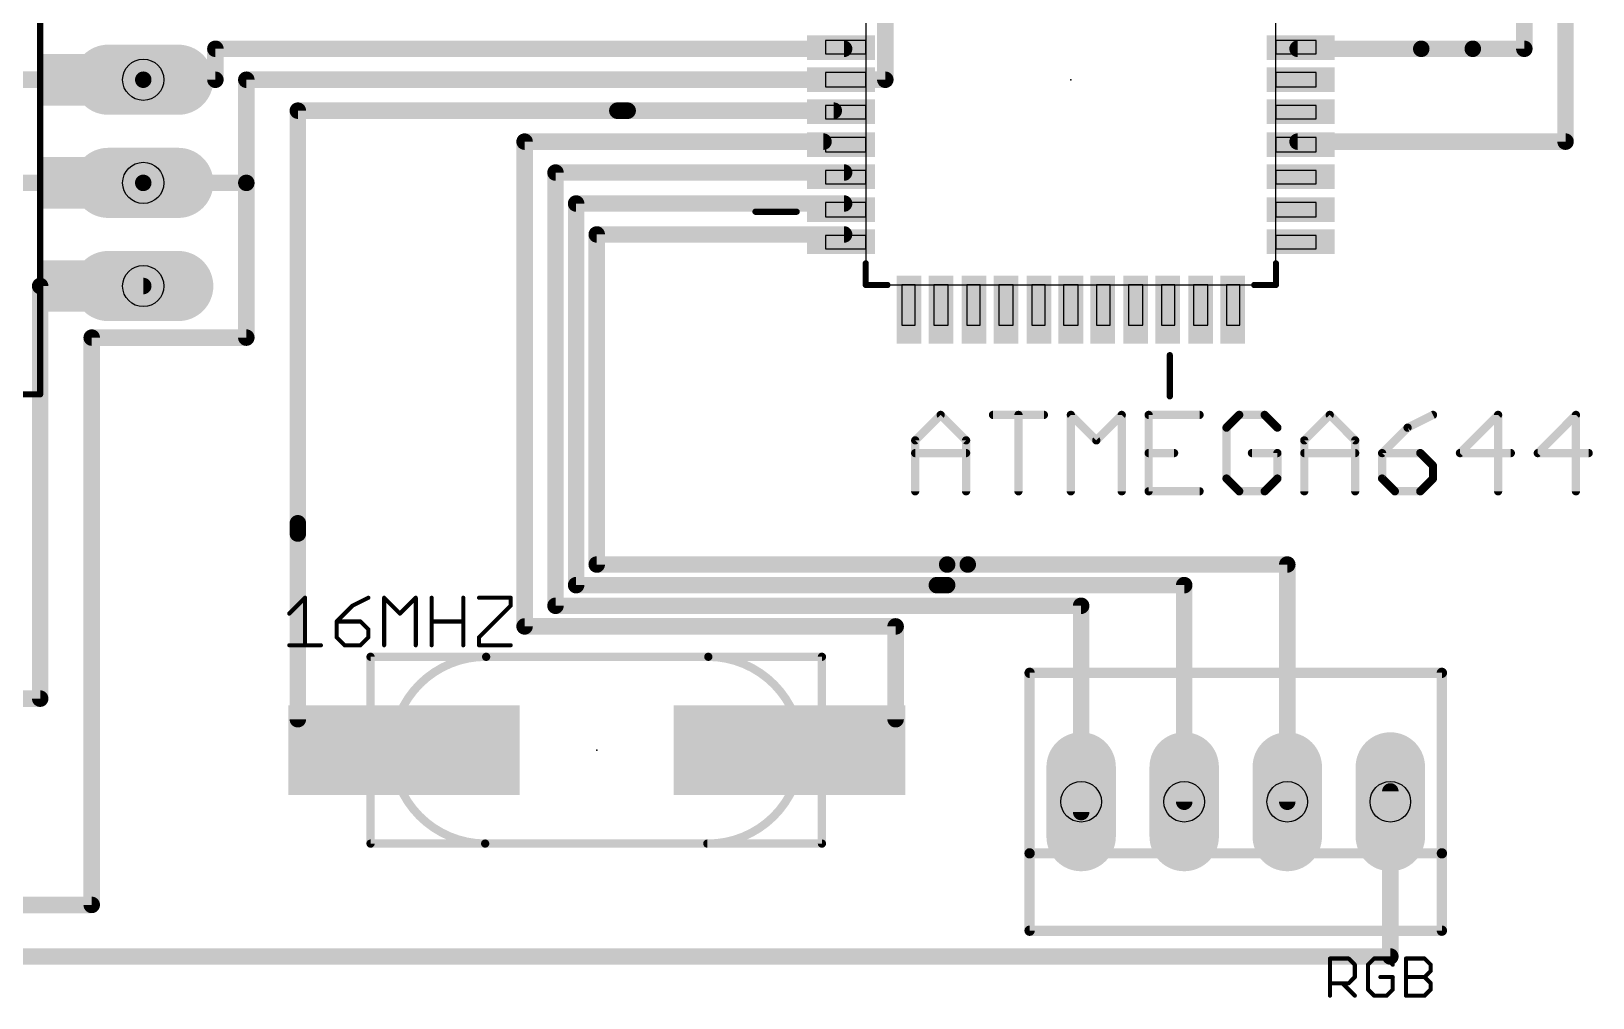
# Model space of a CAD drawing. Header units: inches. Extents: x -247767 to 267317, y -360761 to 23133.
# Drawn here: x 129185 to 231232, y -127473 to -64362 of the extents above; entities that cross this region are included whole.
import ezdxf

# ---------------------------------------------------------------- set-up
doc = ezdxf.new("R2010")
doc.units = ezdxf.units.IN
doc.header["$MEASUREMENT"] = 0
for name, color, linetype in [('1', 22, 'Continuous'), ('17', 82, 'Continuous'), ('21', 253, 'Continuous'), ('23', 7, 'Continuous'), ('25', 253, 'Continuous'), ('29', 253, 'Continuous'), ('30', 253, 'Continuous'), ('31', 253, 'Continuous'), ('44', 253, 'Continuous'), ('51', 253, 'Continuous')]:
    doc.layers.add(name, color=color, linetype=linetype)

# ---------------------------------------------------------------- blocks, each defined once
blk = doc.blocks.new('RECT')
blk.add_solid([(-0.5, -0.5), (0.5, -0.5), (-0.5, 0.5), (0.5, 0.5)])
blk = doc.blocks.new('LONGP100')
at = {"const_width": 1}
blk.add_lwpolyline([(-0.5, 0), (0.5, 0)], dxfattribs=at)
at = {"const_width": 0.5}
for points in [[(-0.5, 0.25, 1), (-0.5, -0.25)], [(0.5, -0.25, 1), (0.5, 0.25)]]:
    blk.add_lwpolyline(points, format="xyb", dxfattribs=at)

msp = doc.modelspace()

# ---------------------------------------------------------------- linework, layer by layer
at = {"layer": '1', "const_width": 1078}
for points in [[(229453, -21054), (229453, -71569)], [(226759, -23748), (226759, -65507)], [(185000, -53384), (185000, -67528)], [(141220, -67528), (141220, -65507)], [(182306, -65507), (141220, -65507)], [(211941, -65507), (220024, -65507)], [(220024, -65507), (223391, -65507)], [(226759, -65507), (223391, -65507)], [(136506, -67528), (127750, -67528)], [(136506, -67528), (141220, -67528)], [(143241, -74263), (143241, -67528)], [(185000, -67528), (143241, -67528)], [(167488, -69549), (146609, -69549)], [(146609, -69549), (146609, -96490)], [(168162, -69549), (167488, -69549)], [(181632, -69549), (168162, -69549)], [(161426, -103225), (161426, -71569)], [(180959, -71569), (161426, -71569)], [(211941, -71569), (229453, -71569)], [(182306, -73590), (163447, -73590)], [(163447, -73590), (163447, -101878)], [(136506, -74263), (125729, -74263)], [(143241, -74263), (136506, -74263)], [(143241, -84366), (143241, -74263)], [(182306, -75610), (164794, -75610)], [(164794, -75610), (164794, -100531)], [(182306, -77631), (166141, -77631)], [(166141, -77631), (166141, -99184)], [(129770, -107940), (129770, -80999)], [(136506, -80999), (129770, -80999)], [(133138, -121411), (133138, -84366)], [(133138, -84366), (143241, -84366)], [(146609, -97163), (146609, -96490)], [(146609, -109287), (146609, -97163)], [(166141, -99184), (189041, -99184)], [(189041, -99184), (190388, -99184)], [(190388, -99184), (211268, -99184)], [(211268, -99184), (211268, -114675)], [(188368, -100531), (164794, -100531)], [(189041, -100531), (188368, -100531)], [(189041, -100531), (204532, -100531)], [(204532, -100531), (204532, -114675)], [(163447, -101878), (197797, -101878)], [(197797, -101878), (197797, -115349)], [(185674, -103225), (161426, -103225)], [(185674, -109287), (185674, -103225)], [(126403, -107940), (129770, -107940)], [(218003, -124778), (218003, -114002)], [(133138, -121411), (117647, -121411)], [(117647, -124778), (218003, -124778)]]:
    msp.add_lwpolyline(points, dxfattribs=at)
at = {"layer": '1', "const_width": 539}
for points in [[(141490, -65507, 1), (140951, -65507)], [(141220, -65238, 1), (141220, -65777)], [(182306, -65777, 1), (182306, -65238)], [(211941, -65238, 1), (211941, -65777)], [(220024, -65238, 1), (220024, -65777)], [(220024, -65777, 1), (220024, -65238)], [(223391, -65238, 1), (223391, -65777)], [(223391, -65777, 1), (223391, -65238)], [(226490, -65507, 1), (227028, -65507)], [(226759, -65777, 1), (226759, -65238)], [(136506, -67259, 1), (136506, -67797)], [(136506, -67797, 1), (136506, -67259)], [(140951, -67528, 1), (141490, -67528)], [(141220, -67797, 1), (141220, -67259)], [(143510, -67528, 1), (142972, -67528)], [(143241, -67259, 1), (143241, -67797)], [(184731, -67528, 1), (185269, -67528)], [(185000, -67797, 1), (185000, -67259)], [(146609, -69279, 1), (146609, -69818)], [(146878, -69549, 1), (146339, -69549)], [(167488, -69279, 1), (167488, -69818)], [(167488, -69818, 1), (167488, -69279)], [(168162, -69279, 1), (168162, -69818)], [(168162, -69818, 1), (168162, -69279)], [(181632, -69818, 1), (181632, -69279)], [(161696, -71569, 1), (161157, -71569)], [(161426, -71300, 1), (161426, -71839)], [(180959, -71839, 1), (180959, -71300)], [(211941, -71300, 1), (211941, -71839)], [(229184, -71569, 1), (229723, -71569)], [(229453, -71839, 1), (229453, -71300)], [(163447, -73320, 1), (163447, -73859)], [(163716, -73590, 1), (163178, -73590)], [(182306, -73859, 1), (182306, -73320)], [(136506, -73994, 1), (136506, -74533)], [(136506, -74533, 1), (136506, -73994)], [(143510, -74263, 1), (142972, -74263)], [(142972, -74263, 1), (143510, -74263)], [(143241, -74533, 1), (143241, -73994)], [(164794, -75341, 1), (164794, -75880)], [(165063, -75610, 1), (164525, -75610)], [(182306, -75880, 1), (182306, -75341)], [(166141, -77362, 1), (166141, -77900)], [(166411, -77631, 1), (165872, -77631)], [(182306, -77900, 1), (182306, -77362)], [(130040, -80999, 1), (129501, -80999)], [(129770, -80729, 1), (129770, -81268)], [(136506, -81268, 1), (136506, -80729)], [(133407, -84366, 1), (132869, -84366)], [(133138, -84097, 1), (133138, -84636)], [(142972, -84366, 1), (143510, -84366)], [(143241, -84636, 1), (143241, -84097)], [(146878, -96490, 1), (146339, -96490)], [(146339, -96490, 1), (146878, -96490)], [(146878, -97163, 1), (146339, -97163)], [(146339, -97163, 1), (146878, -97163)], [(166141, -98915, 1), (166141, -99453)], [(165872, -99184, 1), (166411, -99184)], [(189041, -98915, 1), (189041, -99453)], [(189041, -99453, 1), (189041, -98915)], [(190388, -98915, 1), (190388, -99453)], [(190388, -99453, 1), (190388, -98915)], [(211537, -99184, 1), (210998, -99184)], [(211268, -99453, 1), (211268, -98915)], [(164794, -100262, 1), (164794, -100801)], [(188368, -100262, 1), (188368, -100801)], [(188368, -100801, 1), (188368, -100262)], [(189041, -100262, 1), (189041, -100801)], [(189041, -100801, 1), (189041, -100262)], [(204802, -100531, 1), (204263, -100531)], [(204532, -100801, 1), (204532, -100262)], [(164525, -100531, 1), (165063, -100531)], [(163447, -101609, 1), (163447, -102148)], [(163178, -101878, 1), (163716, -101878)], [(198067, -101878, 1), (197528, -101878)], [(197797, -102148, 1), (197797, -101609)], [(161426, -102956, 1), (161426, -103495)], [(161157, -103225, 1), (161696, -103225)], [(185943, -103225, 1), (185404, -103225)], [(185674, -103495, 1), (185674, -102956)], [(129501, -107940, 1), (130040, -107940)], [(129770, -108209, 1), (129770, -107671)], [(146339, -109287, 1), (146878, -109287)], [(185404, -109287, 1), (185943, -109287)], [(218273, -114002, 1), (217734, -114002)], [(197528, -115349, 1), (198067, -115349)], [(204263, -114675, 1), (204802, -114675)], [(210998, -114675, 1), (211537, -114675)], [(132869, -121411, 1), (133407, -121411)], [(133138, -121680, 1), (133138, -121141)], [(218003, -125048, 1), (218003, -124509)], [(217734, -124778, 1), (218273, -124778)]]:
    msp.add_lwpolyline(points, format="xyb", dxfattribs=at)
at = {"layer": '21'}
for points, const_width in [([(129770, -88071), (129770, -60456)], 404), ([(176514, -76149), (179208, -76149)], 404), ([(183720, -79517), (183720, -80931)], 404), ([(210527, -80931), (210527, -79517)], 404), ([(183720, -80931), (185135, -80931)], 404), ([(209113, -80931), (210527, -80931)], 404), ([(203590, -88205), (203590, -85511)], 404), ([(129770, -88071), (96767, -88071)], 404), ([(194429, -118043), (194429, -106256)], 674), ([(194429, -106256), (221371, -106256)], 674), ([(221371, -106256), (221371, -118043)], 674), ([(194429, -123094), (194429, -118043)], 674), ([(221371, -118043), (194429, -118043)], 674), ([(221371, -118043), (221371, -123094)], 674), ([(221371, -123094), (194429, -123094)], 674)]:
    msp.add_lwpolyline(points, dxfattribs=dict(at, const_width=const_width))
for points, const_width in [([(176514, -76048, 1), (176514, -76250)], 202), ([(179208, -76250, 1), (179208, -76048)], 202), ([(183821, -79517, 1), (183619, -79517)], 202), ([(210628, -79517, 1), (210426, -79517)], 202), ([(183720, -80830, 1), (183720, -81032)], 202), ([(183619, -80931, 1), (183821, -80931)], 202), ([(185135, -81032, 1), (185135, -80830)], 202), ([(209113, -80830, 1), (209113, -81032)], 202), ([(210426, -80931, 1), (210628, -80931)], 202), ([(210527, -81032, 1), (210527, -80830)], 202), ([(203691, -85511, 1), (203489, -85511)], 202), ([(129669, -88071, 1), (129871, -88071)], 202), ([(129770, -88172, 1), (129770, -87970)], 202), ([(203489, -88205, 1), (203691, -88205)], 202), ([(194598, -106256, 1), (194261, -106256)], 337), ([(194429, -106088, 1), (194429, -106425)], 337), ([(221539, -106256, 1), (221202, -106256)], 337), ([(221371, -106425, 1), (221371, -106088)], 337), ([(194598, -118043, 1), (194261, -118043)], 337), ([(194429, -117875, 1), (194429, -118211)], 337), ([(194261, -118043, 1), (194598, -118043)], 337), ([(221539, -118043, 1), (221202, -118043)], 337), ([(221202, -118043, 1), (221539, -118043)], 337), ([(221371, -118211, 1), (221371, -117875)], 337), ([(194429, -122926, 1), (194429, -123263)], 337), ([(194261, -123094, 1), (194598, -123094)], 337), ([(221202, -123094, 1), (221539, -123094)], 337), ([(221371, -123263, 1), (221371, -122926)], 337)]:
    msp.add_lwpolyline(points, format="xyb", dxfattribs=dict(at, const_width=const_width))
at = {"layer": '23'}
for p in [(197124, -67528), (166141, -111308)]:
    msp.add_point(p, dxfattribs=at)
at = {"layer": '25'}
for points, const_width in [([(186953, -91076), (188616, -89414)], 539), ([(188616, -89414), (190279, -91076)], 539), ([(192039, -89414), (195364, -89414)], 539), ([(193702, -94402), (193702, -89414)], 539), ([(197124, -94402), (197124, -89414)], 539), ([(197124, -89414), (198787, -91076)], 539), ([(198787, -91076), (200450, -89414)], 539), ([(200450, -89414), (200450, -94402)], 539), ([(205535, -89414), (202210, -89414)], 539), ([(202210, -89414), (202210, -94402)], 539), ([(208127, -89414), (207295, -90245)], 539), ([(209789, -89414), (208127, -89414)], 539), ([(210621, -90245), (209789, -89414)], 539), ([(212381, -91076), (214043, -89414)], 539), ([(214043, -89414), (215706, -91076)], 539), ([(220792, -89414), (219129, -90245)], 539), ([(225046, -89414), (222552, -91908)], 539), ([(225046, -94402), (225046, -89414)], 539), ([(230131, -89414), (227637, -91908)], 539), ([(230131, -94402), (230131, -89414)], 539), ([(186953, -94402), (186953, -91076)], 539), ([(190279, -91076), (190279, -94402)], 539), ([(207295, -90245), (207295, -93571)], 539), ([(212381, -94402), (212381, -91076)], 539), ([(215706, -91076), (215706, -94402)], 539), ([(219129, -90245), (217466, -91908)], 539), ([(186953, -91908), (190279, -91908)], 539), ([(202210, -91908), (203872, -91908)], 539), ([(210621, -91908), (208958, -91908)], 539), ([(210621, -93571), (210621, -91908)], 539), ([(212381, -91908), (215706, -91908)], 539), ([(217466, -91908), (217466, -93571)], 539), ([(219960, -91908), (217466, -91908)], 539), ([(220792, -92739), (219960, -91908)], 539), ([(222552, -91908), (225877, -91908)], 539), ([(227637, -91908), (230963, -91908)], 539), ([(220792, -93571), (220792, -92739)], 539), ([(207295, -93571), (208127, -94402)], 539), ([(209789, -94402), (210621, -93571)], 539), ([(217466, -93571), (218297, -94402)], 539), ([(219960, -94402), (220792, -93571)], 539), ([(202210, -94402), (205535, -94402)], 539), ([(208127, -94402), (209789, -94402)], 539), ([(218297, -94402), (219960, -94402)], 539), ([(146047, -102388), (147080, -101354)], 269), ([(147080, -101354), (147080, -104455)], 269), ([(150181, -101871), (149147, -102905)], 269), ([(151215, -101354), (150181, -101871)], 269), ([(152248, -104455), (152248, -101354)], 269), ([(152248, -101354), (153282, -102388)], 269), ([(153282, -102388), (154316, -101354)], 269), ([(154316, -101354), (154316, -104455)], 269), ([(155349, -104455), (155349, -101354)], 269), ([(157416, -101354), (157416, -104455)], 269), ([(158450, -101354), (160517, -101354)], 269), ([(160517, -101871), (158450, -103938)], 269), ([(160517, -101354), (160517, -101871)], 269), ([(149147, -102905), (149147, -103938)], 269), ([(150698, -102905), (149147, -102905)], 269), ([(151215, -103421), (150698, -102905)], 269), ([(155349, -102905), (157416, -102905)], 269), ([(149147, -103938), (149664, -104455)], 269), ([(150698, -104455), (151215, -103938)], 269), ([(151215, -103938), (151215, -103421)], 269), ([(158450, -103938), (158450, -104455)], 269), ([(146047, -104455), (148114, -104455)], 269), ([(149664, -104455), (150698, -104455)], 269), ([(158450, -104455), (160517, -104455)], 269), ([(214063, -127338), (214063, -124911)], 269), ([(214063, -124911), (215277, -124911)], 269), ([(215277, -124911), (215681, -125316)], 269), ([(215681, -125316), (215681, -126124)], 269), ([(216949, -124911), (216544, -125316)], 269), ([(216544, -125316), (216544, -126933)], 269), ([(217758, -124911), (216949, -124911)], 269), ([(218162, -125316), (217758, -124911)], 269), ([(219025, -127338), (219025, -124911)], 269), ([(219025, -124911), (220238, -124911)], 269), ([(220238, -124911), (220643, -125316)], 269), ([(220643, -125316), (220643, -125720)], 269), ([(215277, -126529), (214063, -126529)], 269), ([(214872, -126529), (215681, -127338)], 269), ([(215681, -126124), (215277, -126529)], 269), ([(218162, -126124), (217353, -126124)], 269), ([(218162, -126933), (218162, -126124)], 269), ([(219025, -126124), (220238, -126124)], 269), ([(220643, -125720), (220238, -126124)], 269), ([(220238, -126124), (220643, -126529)], 269), ([(220643, -126529), (220643, -126933)], 269), ([(216544, -126933), (216949, -127338)], 269), ([(216949, -127338), (217758, -127338)], 269), ([(217758, -127338), (218162, -126933)], 269), ([(220238, -127338), (219025, -127338)], 269), ([(220643, -126933), (220238, -127338)], 269)]:
    msp.add_lwpolyline(points, dxfattribs=dict(at, const_width=const_width))
for points, const_width in [([(188711, -89318, 1), (188521, -89509)], 269), ([(188711, -89509, 1), (188521, -89318)], 269), ([(192039, -89279, 1), (192039, -89548)], 269), ([(193836, -89414, 1), (193567, -89414)], 269), ([(195364, -89548, 1), (195364, -89279)], 269), ([(197259, -89414, 1), (196989, -89414)], 269), ([(197219, -89318, 1), (197029, -89509)], 269), ([(200585, -89414, 1), (200315, -89414)], 269), ([(200545, -89509, 1), (200354, -89318)], 269), ([(202210, -89279, 1), (202210, -89548)], 269), ([(202344, -89414, 1), (202075, -89414)], 269), ([(205535, -89548, 1), (205535, -89279)], 269), ([(208127, -89279, 1), (208127, -89548)], 269), ([(208222, -89509, 1), (208031, -89318)], 269), ([(209885, -89318, 1), (209694, -89509)], 269), ([(209789, -89548, 1), (209789, -89279)], 269), ([(214139, -89318, 1), (213948, -89509)], 269), ([(214139, -89509, 1), (213948, -89318)], 269), ([(220852, -89534, 1), (220731, -89293)], 269), ([(225181, -89414, 1), (224911, -89414)], 269), ([(225141, -89509, 1), (224951, -89318)], 269), ([(230266, -89414, 1), (229997, -89414)], 269), ([(230226, -89509, 1), (230036, -89318)], 269), ([(187088, -91076, 1), (186819, -91076)], 269), ([(190413, -91076, 1), (190144, -91076)], 269), ([(207430, -90245, 1), (207160, -90245)], 269), ([(207200, -90150, 1), (207390, -90340)], 269), ([(210526, -90340, 1), (210716, -90150)], 269), ([(212515, -91076, 1), (212246, -91076)], 269), ([(215841, -91076, 1), (215572, -91076)], 269), ([(219069, -90124, 1), (219189, -90366)], 269), ([(219224, -90340, 1), (219034, -90150)], 269), ([(186858, -90981, 1), (187048, -91172)], 269), ([(186953, -91773, 1), (186953, -92042)], 269), ([(190184, -91172, 1), (190374, -90981)], 269), ([(190279, -92042, 1), (190279, -91773)], 269), ([(198692, -90981, 1), (198882, -91172)], 269), ([(198692, -91172, 1), (198882, -90981)], 269), ([(202210, -91773, 1), (202210, -92042)], 269), ([(203872, -92042, 1), (203872, -91773)], 269), ([(208958, -91773, 1), (208958, -92042)], 269), ([(210756, -91908, 1), (210486, -91908)], 269), ([(210621, -92042, 1), (210621, -91773)], 269), ([(212285, -90981, 1), (212476, -91172)], 269), ([(212381, -91773, 1), (212381, -92042)], 269), ([(215611, -91172, 1), (215801, -90981)], 269), ([(215706, -92042, 1), (215706, -91773)], 269), ([(217601, -91908, 1), (217331, -91908)], 269), ([(217466, -91773, 1), (217466, -92042)], 269), ([(217371, -91813, 1), (217561, -92003)], 269), ([(220056, -91813, 1), (219865, -92003)], 269), ([(219960, -92042, 1), (219960, -91773)], 269), ([(222552, -91773, 1), (222552, -92042)], 269), ([(222456, -91813, 1), (222647, -92003)], 269), ([(225877, -92042, 1), (225877, -91773)], 269), ([(227637, -91773, 1), (227637, -92042)], 269), ([(227542, -91813, 1), (227732, -92003)], 269), ([(230963, -92042, 1), (230963, -91773)], 269), ([(220926, -92739, 1), (220657, -92739)], 269), ([(220696, -92835, 1), (220887, -92644)], 269), ([(207390, -93475, 1), (207200, -93666)], 269), ([(207160, -93571, 1), (207430, -93571)], 269), ([(210486, -93571, 1), (210756, -93571)], 269), ([(210716, -93666, 1), (210526, -93475)], 269), ([(217561, -93475, 1), (217371, -93666)], 269), ([(217331, -93571, 1), (217601, -93571)], 269), ([(220657, -93571, 1), (220926, -93571)], 269), ([(220887, -93666, 1), (220696, -93475)], 269), ([(186819, -94402, 1), (187088, -94402)], 269), ([(190144, -94402, 1), (190413, -94402)], 269), ([(193567, -94402, 1), (193836, -94402)], 269), ([(196989, -94402, 1), (197259, -94402)], 269), ([(200315, -94402, 1), (200585, -94402)], 269), ([(202210, -94267, 1), (202210, -94537)], 269), ([(202075, -94402, 1), (202344, -94402)], 269), ([(205535, -94537, 1), (205535, -94267)], 269), ([(208127, -94267, 1), (208127, -94537)], 269), ([(208031, -94497, 1), (208222, -94307)], 269), ([(209694, -94307, 1), (209885, -94497)], 269), ([(209789, -94537, 1), (209789, -94267)], 269), ([(212246, -94402, 1), (212515, -94402)], 269), ([(215572, -94402, 1), (215841, -94402)], 269), ([(218297, -94267, 1), (218297, -94537)], 269), ([(218202, -94497, 1), (218393, -94307)], 269), ([(219865, -94307, 1), (220056, -94497)], 269), ([(219960, -94537, 1), (219960, -94267)], 269), ([(224911, -94402, 1), (225181, -94402)], 269), ([(229997, -94402, 1), (230266, -94402)], 269), ([(147147, -101354, 1), (147013, -101354)], 135), ([(147128, -101402, 1), (147032, -101306)], 135), ([(150151, -101811, 1), (150211, -101931)], 135), ([(150229, -101919, 1), (150133, -101823)], 135), ([(151245, -101414, 1), (151184, -101294)], 135), ([(152296, -101306, 1), (152201, -101402)], 135), ([(152316, -101354, 1), (152181, -101354)], 135), ([(154383, -101354, 1), (154248, -101354)], 135), ([(154363, -101402, 1), (154268, -101306)], 135), ([(155417, -101354, 1), (155282, -101354)], 135), ([(157484, -101354, 1), (157349, -101354)], 135), ([(158450, -101287, 1), (158450, -101422)], 135), ([(160585, -101354, 1), (160450, -101354)], 135), ([(160450, -101871, 1), (160585, -101871)], 135), ([(160565, -101919, 1), (160470, -101823)], 135), ([(160517, -101422, 1), (160517, -101287)], 135), ([(145999, -102340, 1), (146094, -102436)], 135), ([(149215, -102905, 1), (149080, -102905)], 135), ([(149147, -102837, 1), (149147, -102972)], 135), ([(149100, -102857, 1), (149195, -102952)], 135), ([(150746, -102857, 1), (150650, -102952)], 135), ([(150698, -102972, 1), (150698, -102837)], 135), ([(153234, -102340, 1), (153330, -102436)], 135), ([(153234, -102436, 1), (153330, -102340)], 135), ([(155349, -102837, 1), (155349, -102972)], 135), ([(157416, -102972, 1), (157416, -102837)], 135), ([(149195, -103891, 1), (149100, -103986)], 135), ([(149080, -103938, 1), (149215, -103938)], 135), ([(151282, -103421, 1), (151147, -103421)], 135), ([(151147, -103938, 1), (151282, -103938)], 135), ([(151167, -103469, 1), (151262, -103374)], 135), ([(151262, -103986, 1), (151167, -103891)], 135), ([(158517, -103938, 1), (158383, -103938)], 135), ([(158402, -103891, 1), (158498, -103986)], 135), ([(146047, -104388, 1), (146047, -104522)], 135), ([(147013, -104455, 1), (147147, -104455)], 135), ([(148114, -104522, 1), (148114, -104388)], 135), ([(149664, -104388, 1), (149664, -104522)], 135), ([(149616, -104503, 1), (149712, -104407)], 135), ([(150650, -104407, 1), (150746, -104503)], 135), ([(150698, -104522, 1), (150698, -104388)], 135), ([(152181, -104455, 1), (152316, -104455)], 135), ([(154248, -104455, 1), (154383, -104455)], 135), ([(155282, -104455, 1), (155417, -104455)], 135), ([(157349, -104455, 1), (157484, -104455)], 135), ([(158450, -104388, 1), (158450, -104522)], 135), ([(158383, -104455, 1), (158517, -104455)], 135), ([(160517, -104522, 1), (160517, -104388)], 135), ([(214131, -124911, 1), (213996, -124911)], 135), ([(214063, -124844, 1), (214063, -124978)], 135), ([(215324, -124863, 1), (215229, -124959)], 135), ([(215277, -124978, 1), (215277, -124844)], 135), ([(215749, -125316, 1), (215614, -125316)], 135), ([(215634, -125363, 1), (215729, -125268)], 135), ([(216612, -125316, 1), (216477, -125316)], 135), ([(216496, -125268, 1), (216592, -125363)], 135), ([(216949, -124844, 1), (216949, -124978)], 135), ([(216996, -124959, 1), (216901, -124863)], 135), ([(217805, -124863, 1), (217710, -124959)], 135), ([(217758, -124978, 1), (217758, -124844)], 135), ([(218114, -125363, 1), (218209, -125268)], 135), ([(219092, -124911, 1), (218957, -124911)], 135), ([(219025, -124844, 1), (219025, -124978)], 135), ([(220286, -124863, 1), (220191, -124959)], 135), ([(220238, -124978, 1), (220238, -124844)], 135), ([(220710, -125316, 1), (220575, -125316)], 135), ([(220595, -125363, 1), (220690, -125268)], 135), ([(214063, -126461, 1), (214063, -126596)], 135), ([(214920, -126481, 1), (214825, -126576)], 135), ([(215229, -126481, 1), (215324, -126576)], 135), ([(215277, -126596, 1), (215277, -126461)], 135), ([(215614, -126124, 1), (215749, -126124)], 135), ([(215729, -126172, 1), (215634, -126077)], 135), ([(217353, -126057, 1), (217353, -126192)], 135), ([(218229, -126124, 1), (218095, -126124)], 135), ([(218162, -126192, 1), (218162, -126057)], 135), ([(219025, -126057, 1), (219025, -126192)], 135), ([(220286, -126077, 1), (220191, -126172)], 135), ([(220191, -126077, 1), (220286, -126172)], 135), ([(220238, -126192, 1), (220238, -126057)], 135), ([(220575, -125720, 1), (220710, -125720)], 135), ([(220710, -126529, 1), (220575, -126529)], 135), ([(220690, -125767, 1), (220595, -125672)], 135), ([(220595, -126576, 1), (220690, -126481)], 135), ([(213996, -127338, 1), (214131, -127338)], 135), ([(215634, -127385, 1), (215729, -127290)], 135), ([(216592, -126886, 1), (216496, -126981)], 135), ([(216477, -126933, 1), (216612, -126933)], 135), ([(216949, -127270, 1), (216949, -127405)], 135), ([(216901, -127385, 1), (216996, -127290)], 135), ([(217710, -127290, 1), (217805, -127385)], 135), ([(217758, -127405, 1), (217758, -127270)], 135), ([(218095, -126933, 1), (218229, -126933)], 135), ([(218209, -126981, 1), (218114, -126886)], 135), ([(219025, -127270, 1), (219025, -127405)], 135), ([(218957, -127338, 1), (219092, -127338)], 135), ([(220191, -127290, 1), (220286, -127385)], 135), ([(220238, -127405, 1), (220238, -127270)], 135), ([(220575, -126933, 1), (220710, -126933)], 135), ([(220690, -126981, 1), (220595, -126886)], 135)]:
    msp.add_lwpolyline(points, format="xyb", dxfattribs=dict(at, const_width=const_width))
at = {"layer": '44'}
for centre, radius in [((136506, -67528), 1347), ((136506, -74263), 1347), ((136506, -80999), 1347), ((197797, -114675), 1326), ((204532, -114675), 1326), ((211268, -114675), 1326), ((218003, -114675), 1326)]:
    msp.add_circle(centre, radius, dxfattribs=at)
at = {"layer": '51'}
for p, q in [((183720, -54125), (183720, -80931)), ((210527, -80931), (210527, -54125)), ((183720, -64969), (181094, -64969)), ((181094, -64969), (181094, -65844)), ((183720, -65844), (183720, -64969)), ((210527, -64969), (210527, -65844)), ((213154, -64969), (210527, -64969)), ((213154, -65844), (213154, -64969)), ((181094, -65844), (183720, -65844)), ((210527, -65844), (213154, -65844)), ((183720, -67057), (181094, -67057)), ((181094, -67057), (181094, -67999)), ((183720, -67999), (183720, -67057)), ((210527, -67057), (210527, -67999)), ((213154, -67057), (210527, -67057)), ((213154, -67999), (213154, -67057)), ((181094, -67999), (183720, -67999)), ((210527, -67999), (213154, -67999)), ((183720, -69212), (181094, -69212)), ((181094, -69212), (181094, -70087)), ((183720, -70087), (183720, -69212)), ((210527, -69212), (210527, -70087)), ((213154, -69212), (210527, -69212)), ((213154, -70087), (213154, -69212)), ((181094, -70087), (183720, -70087)), ((210527, -70087), (213154, -70087)), ((183720, -71300), (181094, -71300)), ((181094, -71300), (181094, -72243)), ((183720, -72243), (183720, -71300)), ((210527, -71300), (210527, -72243)), ((213154, -71300), (210527, -71300)), ((213154, -72243), (213154, -71300)), ((181094, -72243), (183720, -72243)), ((210527, -72243), (213154, -72243)), ((183720, -73455), (181094, -73455)), ((181094, -73455), (181094, -74331)), ((183720, -74331), (183720, -73455)), ((210527, -73455), (210527, -74331)), ((213154, -73455), (210527, -73455)), ((213154, -74331), (213154, -73455)), ((181094, -74331), (183720, -74331)), ((210527, -74331), (213154, -74331)), ((183720, -75543), (181094, -75543)), ((181094, -75543), (181094, -76486)), ((181094, -76486), (183720, -76486)), ((183720, -76486), (183720, -75543)), ((210527, -75543), (210527, -76486)), ((213154, -75543), (210527, -75543)), ((210527, -76486), (213154, -76486)), ((213154, -76486), (213154, -75543)), ((183720, -77698), (181094, -77698)), ((181094, -77698), (181094, -78574)), ((181094, -78574), (183720, -78574)), ((183720, -78574), (183720, -77698)), ((210527, -77698), (210527, -78574)), ((213154, -77698), (210527, -77698)), ((210527, -78574), (213154, -78574)), ((213154, -78574), (213154, -77698)), ((183720, -80931), (210527, -80931)), ((186953, -80931), (186078, -80931)), ((186078, -80931), (186078, -83558)), ((186953, -83558), (186953, -80931)), ((189109, -80931), (188166, -80931)), ((188166, -80931), (188166, -83558)), ((189109, -83558), (189109, -80931)), ((191197, -80931), (190321, -80931)), ((190321, -80931), (190321, -83558)), ((191197, -83558), (191197, -80931)), ((193352, -80931), (192409, -80931)), ((192409, -80931), (192409, -83558)), ((193352, -83558), (193352, -80931)), ((195440, -80931), (194564, -80931)), ((194564, -80931), (194564, -83558)), ((195440, -83558), (195440, -80931)), ((197595, -80931), (196652, -80931)), ((196652, -80931), (196652, -83558)), ((197595, -83558), (197595, -80931)), ((199683, -80931), (198807, -80931)), ((198807, -80931), (198807, -83558)), ((199683, -83558), (199683, -80931)), ((201838, -80931), (200895, -80931)), ((200895, -80931), (200895, -83558)), ((201838, -83558), (201838, -80931)), ((203926, -80931), (203051, -80931)), ((203051, -80931), (203051, -83558)), ((203926, -83558), (203926, -80931)), ((206082, -80931), (205139, -80931)), ((205139, -80931), (205139, -83558)), ((206082, -83558), (206082, -80931)), ((208170, -80931), (207294, -80931)), ((207294, -80931), (207294, -83558)), ((208170, -83558), (208170, -80931)), ((186078, -83558), (186953, -83558)), ((188166, -83558), (189109, -83558)), ((190321, -83558), (191197, -83558)), ((192409, -83558), (193352, -83558)), ((194564, -83558), (195440, -83558)), ((196652, -83558), (197595, -83558)), ((198807, -83558), (199683, -83558)), ((200895, -83558), (201838, -83558)), ((203051, -83558), (203926, -83558)), ((205139, -83558), (206082, -83558)), ((207294, -83558), (208170, -83558))]:
    msp.add_line(p, q, dxfattribs=at)
at = {"layer": '51', "const_width": 539}
for points in [[(151358, -105209), (158915, -105209)], [(151358, -117407), (151358, -105209)], [(158915, -105209), (173433, -105209)], [(173433, -105209), (180858, -105209)], [(180858, -105209), (180858, -117407)], [(158849, -117407), (151358, -117407)], [(180858, -117407), (158849, -117407)]]:
    msp.add_lwpolyline(points, dxfattribs=at)
at = {"layer": '51'}
for points, const_width in [([(151358, -105074, 1), (151358, -105343)], 269), ([(151493, -105209, 1), (151223, -105209)], 269), ([(158915, -105209, 1), (158849, -117407)], 539), ([(158915, -105074, 1), (158915, -105343)], 269), ([(158914, -105343, 1), (158916, -105074)], 269), ([(158915, -105343, 1), (158915, -105074)], 269), ([(173367, -117407, 1), (173433, -105209)], 539), ([(173433, -105074, 1), (173433, -105343)], 269), ([(173434, -105074, 1), (173433, -105343)], 269), ([(173433, -105343, 1), (173433, -105074)], 269), ([(180993, -105209, 1), (180723, -105209)], 269), ([(180858, -105343, 1), (180858, -105074)], 269), ([(151358, -117272, 1), (151358, -117541)], 269), ([(151223, -117407, 1), (151493, -117407)], 269), ([(158849, -117272, 1), (158849, -117541)], 269), ([(158848, -117541, 1), (158850, -117272)], 269), ([(158849, -117541, 1), (158849, -117272)], 269), ([(173368, -117272, 1), (173366, -117541)], 269), ([(180723, -117407, 1), (180993, -117407)], 269), ([(180858, -117541, 1), (180858, -117272)], 269)]:
    msp.add_lwpolyline(points, format="xyb", dxfattribs=dict(at, const_width=const_width))

# ---------------------------------------------------------------- block references
at = {"layer": '1', "xscale": 1077.652505599996, "yscale": 3906.490332799985, "zscale": 2651.70399999999}
for p, rotation in [((182104, -65440), 270), ((212143, -65440), 270), ((182104, -67528), 270), ((212143, -67528), 270), ((182104, -69616), 270), ((212143, -69616), 270), ((182104, -71771), 270), ((212143, -71771), 270), ((182104, -73859), 270), ((212143, -73859), 270), ((182104, -76014), 270), ((212143, -76014), 270), ((182104, -78102), 270), ((212143, -78102), 270), ((186549, -82548), 180), ((188637, -82548), 180), ((190792, -82548), 180), ((192880, -82548), 180), ((195036, -82548), 180), ((197124, -82548), 180), ((199212, -82548), 180), ((201367, -82548), 180), ((203455, -82548), 180), ((205610, -82548), 180), ((207698, -82548), 180)]:
    msp.add_blockref('RECT', p, dxfattribs=dict(at, rotation=rotation))
at = {"layer": '1', "xscale": 14584.37199999994, "yscale": 5303.407999999979, "zscale": 2651.70399999999}
for p in [(153546, -111308), (178737, -111308)]:
    msp.add_blockref('RECT', p, dxfattribs=at)
at = {"layer": '17', "zscale": 2651.70399999999}
for p, xscale, yscale, rotation in [((136506, -67528), 4041.196895999984, 4041.196895999984, 180), ((136506, -67528), 4041.196895999984, 4041.196895999984, 180), ((136506, -74263), 4041.196895999984, 4041.196895999984, 180), ((136506, -74263), 4041.196895999984, 4041.196895999984, 180), ((136506, -80999), 4041.196895999984, 4041.196895999984, 180), ((136506, -80999), 4041.196895999984, 4041.196895999984, 180), ((197797, -114675), 3998.769631999985, 3998.769631999985, 270), ((197797, -114675), 3998.769631999985, 3998.769631999985, 270), ((204532, -114675), 3998.769631999985, 3998.769631999985, 270), ((204532, -114675), 3998.769631999985, 3998.769631999985, 270), ((211268, -114675), 3998.769631999985, 3998.769631999985, 270), ((211268, -114675), 3998.769631999985, 3998.769631999985, 270), ((218003, -114675), 3998.769631999985, 3998.769631999985, 270), ((218003, -114675), 3998.769631999985, 3998.769631999985, 270)]:
    msp.add_blockref('LONGP100', p, dxfattribs=dict(at, xscale=xscale, yscale=yscale, rotation=rotation))
at = {"layer": '21', "xscale": 3367.664079999987, "yscale": 2357.364855999991, "zscale": 2651.70399999999, "rotation": 90}
for p in [(130949, -67528), (130949, -74263), (130949, -80999)]:
    msp.add_blockref('RECT', p, dxfattribs=at)
at = {"layer": '29', "zscale": 2651.70399999999}
for name, p, xscale, yscale, rotation in [('LONGP100', (136506, -67528), 4580.023148799983, 4580.023148799983, 180), ('RECT', (182104, -65440), 1616.478758399994, 4445.316585599982, 270), ('RECT', (212143, -65440), 1616.478758399994, 4445.316585599982, 270), ('RECT', (182104, -67528), 1616.478758399994, 4445.316585599982, 270), ('RECT', (212143, -67528), 1616.478758399994, 4445.316585599982, 270), ('RECT', (182104, -69616), 1616.478758399994, 4445.316585599982, 270), ('RECT', (212143, -69616), 1616.478758399994, 4445.316585599982, 270), ('RECT', (182104, -71771), 1616.478758399994, 4445.316585599982, 270), ('RECT', (212143, -71771), 1616.478758399994, 4445.316585599982, 270), ('LONGP100', (136506, -74263), 4580.023148799983, 4580.023148799983, 180), ('RECT', (182104, -73859), 1616.478758399994, 4445.316585599982, 270), ('RECT', (212143, -73859), 1616.478758399994, 4445.316585599982, 270), ('RECT', (182104, -76014), 1616.478758399994, 4445.316585599982, 270), ('RECT', (212143, -76014), 1616.478758399994, 4445.316585599982, 270), ('RECT', (182104, -78102), 1616.478758399994, 4445.316585599982, 270), ('RECT', (212143, -78102), 1616.478758399994, 4445.316585599982, 270), ('LONGP100', (136506, -80999), 4580.023148799983, 4580.023148799983, 180), ('RECT', (186549, -82548), 1616.478758399994, 4445.316585599982, 180), ('RECT', (188637, -82548), 1616.478758399994, 4445.316585599982, 180), ('RECT', (190792, -82548), 1616.478758399994, 4445.316585599982, 180), ('RECT', (192880, -82548), 1616.478758399994, 4445.316585599982, 180), ('RECT', (195036, -82548), 1616.478758399994, 4445.316585599982, 180), ('RECT', (197124, -82548), 1616.478758399994, 4445.316585599982, 180), ('RECT', (199212, -82548), 1616.478758399994, 4445.316585599982, 180), ('RECT', (201367, -82548), 1616.478758399994, 4445.316585599982, 180), ('RECT', (203455, -82548), 1616.478758399994, 4445.316585599982, 180), ('RECT', (205610, -82548), 1616.478758399994, 4445.316585599982, 180), ('RECT', (207698, -82548), 1616.478758399994, 4445.316585599982, 180), ('LONGP100', (197797, -114675), 4537.595884799983, 4537.595884799983, 270), ('LONGP100', (204532, -114675), 4537.595884799983, 4537.595884799983, 270), ('LONGP100', (211268, -114675), 4537.595884799983, 4537.595884799983, 270), ('LONGP100', (218003, -114675), 4537.595884799983, 4537.595884799983, 270)]:
    msp.add_blockref(name, p, dxfattribs=dict(at, xscale=xscale, yscale=yscale, rotation=rotation))
at = {"layer": '29', "xscale": 15123.19825279994, "yscale": 5842.234252799977, "zscale": 2651.70399999999}
for p in [(153546, -111308), (178737, -111308)]:
    msp.add_blockref('RECT', p, dxfattribs=at)
at = {"layer": '30', "zscale": 2651.70399999999}
for p, xscale, yscale, rotation in [((136506, -67528), 4580.023148799983, 4580.023148799983, 180), ((136506, -74263), 4580.023148799983, 4580.023148799983, 180), ((136506, -80999), 4580.023148799983, 4580.023148799983, 180), ((197797, -114675), 4537.595884799983, 4537.595884799983, 270), ((204532, -114675), 4537.595884799983, 4537.595884799983, 270), ((211268, -114675), 4537.595884799983, 4537.595884799983, 270), ((218003, -114675), 4537.595884799983, 4537.595884799983, 270)]:
    msp.add_blockref('LONGP100', p, dxfattribs=dict(at, xscale=xscale, yscale=yscale, rotation=rotation))
at = {"layer": '31', "xscale": 1077.652505599996, "yscale": 3906.490332799985, "zscale": 2651.70399999999}
for p, rotation in [((182104, -65440), 270), ((212143, -65440), 270), ((182104, -67528), 270), ((212143, -67528), 270), ((182104, -69616), 270), ((212143, -69616), 270), ((182104, -71771), 270), ((212143, -71771), 270), ((182104, -73859), 270), ((212143, -73859), 270), ((182104, -76014), 270), ((212143, -76014), 270), ((182104, -78102), 270), ((212143, -78102), 270), ((186549, -82548), 180), ((188637, -82548), 180), ((190792, -82548), 180), ((192880, -82548), 180), ((195036, -82548), 180), ((197124, -82548), 180), ((199212, -82548), 180), ((201367, -82548), 180), ((203455, -82548), 180), ((205610, -82548), 180), ((207698, -82548), 180)]:
    msp.add_blockref('RECT', p, dxfattribs=dict(at, rotation=rotation))
at = {"layer": '31', "xscale": 14584.37199999994, "yscale": 5303.407999999979, "zscale": 2651.70399999999}
for p in [(153546, -111308), (178737, -111308)]:
    msp.add_blockref('RECT', p, dxfattribs=at)
at = {"layer": '51', "xscale": 3367.664079999987, "yscale": 4377.963303999984, "zscale": 2651.70399999999, "rotation": 90}
for p in [(134317, -67528), (134317, -74263), (134317, -80999)]:
    msp.add_blockref('RECT', p, dxfattribs=at)

doc.saveas('drawing.dxf')
